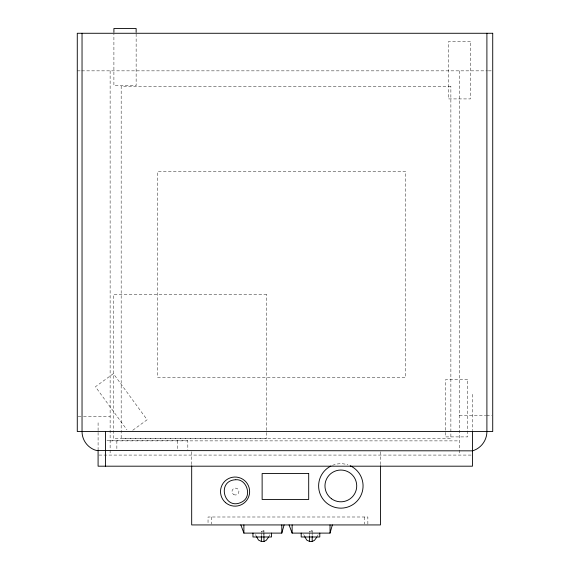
<?xml version="1.0" encoding="UTF-8"?>
<svg xmlns="http://www.w3.org/2000/svg" width="570" height="570" viewBox="0 0 570 570"><rect width="100%" height="100%" fill="white"/><g stroke="black" fill="none" stroke-linecap="round" stroke-linejoin="round"><path stroke-width="0.43" stroke-dasharray="2.85 2.14" d="M268.541 537.197L270.073 534.468M316.778 537.197L318.309 534.468M132.774 430.257L147.124 419.755L113.366 373.635L95.432 386.759L126.925 429.794M77.278 70.851L80.826 70.851M81.717 70.851L487.464 70.851M488.34 70.851L492.722 70.851M459.42 415.38L485.711 415.38M486.588 415.38L491.846 415.38M78.161 416.584L82.6 416.584M83.491 416.584L110.124 416.584M106.903 440.781L187.822 440.781L187.822 450.001M110.124 440.881L459.42 440.881M98.98 455.074L472.466 455.074M261.345 531.817L263.924 531.817M309.574 531.817L312.161 531.817M303.675 534.539L304.786 536.691M255.438 534.539L256.55 536.691M472.466 394.333L472.466 430.649M459.42 70.851L459.42 455.074M380.461 451.725L380.461 464.949M367.864 524.051L367.864 516.997L208.036 516.997L208.036 524.051M364.686 516.997L364.686 524.051M312.182 532.245L312.182 530.52L309.603 530.52L309.603 532.245M312.161 532.679L312.161 536.121M309.603 533.057L309.574 536.121M263.953 532.245L263.953 530.52L261.366 530.52L261.366 532.245M263.953 533.057L263.953 535.643M263.924 532.679L263.924 536.121M261.366 533.057L261.345 536.121M211.214 516.997L211.214 524.051M191.684 451.725L191.684 464.949M177.776 440.781L177.776 450.001M136.137 33.844L136.137 85.657L113.907 85.657L113.907 33.844M116.864 440.781L116.864 450.001M110.124 70.851L110.124 455.074M98.09 422.79L98.09 430.656M98.09 432.409L98.09 449.965M332.453 465.341A22.23 22.23 0 0 1 347.914 464.849M470.457 41.76L448.234 41.76L448.234 98.916L470.457 98.916L470.457 41.76M450.877 86.341L121.168 86.341L121.168 438.28L450.877 438.28L450.877 86.341M405.733 171.556L157.527 171.556L157.527 377.426L405.733 377.426L405.733 171.556M266.703 294.605L113.223 294.605L113.223 438.558L266.703 438.558L266.703 294.605M467.635 379.748L445.405 379.748L445.405 436.905L467.635 436.905L467.635 379.748M233.721 494.546A3.47 3.47 0 0 0 238.923 491.547A3.47 3.47 0 0 0 233.721 488.54A3.47 3.47 0 0 0 233.721 494.546"/><path stroke-width="0.85" d="M240.846 524.934L243.889 533.107L281.808 533.107L284.102 524.934M289.076 524.934L292.125 533.107L330.037 533.107L332.339 524.934M268.541 537.197L266.247 540.317L263.953 541.5L261.366 541.5L258.488 540.047L256.55 536.691M316.778 537.197L314.483 540.317L312.182 541.5L309.603 541.5L306.717 540.047L304.786 536.691M235.709 479.748C215.994 480.531 224.267 511.24 241.694 502.077C252.823 496.662 246.667 478.828 235.966 479.748M82.037 33.274L82.037 431.533A19.686 19.686 0 0 0 96.629 450.549L472.466 450.841L474.454 450.165A20.171 20.171 0 0 0 486.901 431.533L486.901 33.274M472.466 431.533L472.466 466.189L98.09 466.189L98.09 450.841M380.461 465.832L380.461 524.934L191.684 524.934L191.684 465.832M330.037 524.934L330.037 533.107M319.784 533.107L319.784 536.983L301.195 536.983L301.195 533.107M312.182 536.434L312.182 541.5M309.603 536.434L309.603 541.5M292.125 524.934L292.125 533.107M281.808 524.934L281.808 533.107M271.548 533.107L271.548 536.983L252.959 536.983L252.959 533.107M263.953 536.434L263.953 541.5M261.366 536.434L261.366 541.5M243.889 524.934L243.889 533.107M136.137 32.326L136.137 28.5L113.907 28.5L113.907 32.326M105.493 431.533L105.493 466.189M350.222 465.776A22.23 22.23 0 0 1 358.402 499.555A22.23 22.23 0 0 1 323.646 500.004A22.23 22.23 0 0 1 330.942 466.025M492.722 33.274L77.278 33.274L77.278 431.533L492.722 431.533L492.722 33.274M308.698 473.528L262.129 473.528L262.129 499.463L308.698 499.463L308.698 473.528M331.505 498.764A15.875 15.875 0 0 0 356.635 487.585A15.875 15.875 0 0 0 334.391 471.418A15.875 15.875 0 0 0 331.505 498.764M225.635 502.676A14.556 14.556 0 0 0 249.396 494.226A14.556 14.556 0 0 0 230.202 477.874A14.556 14.556 0 0 0 225.635 502.676"/></g></svg>
